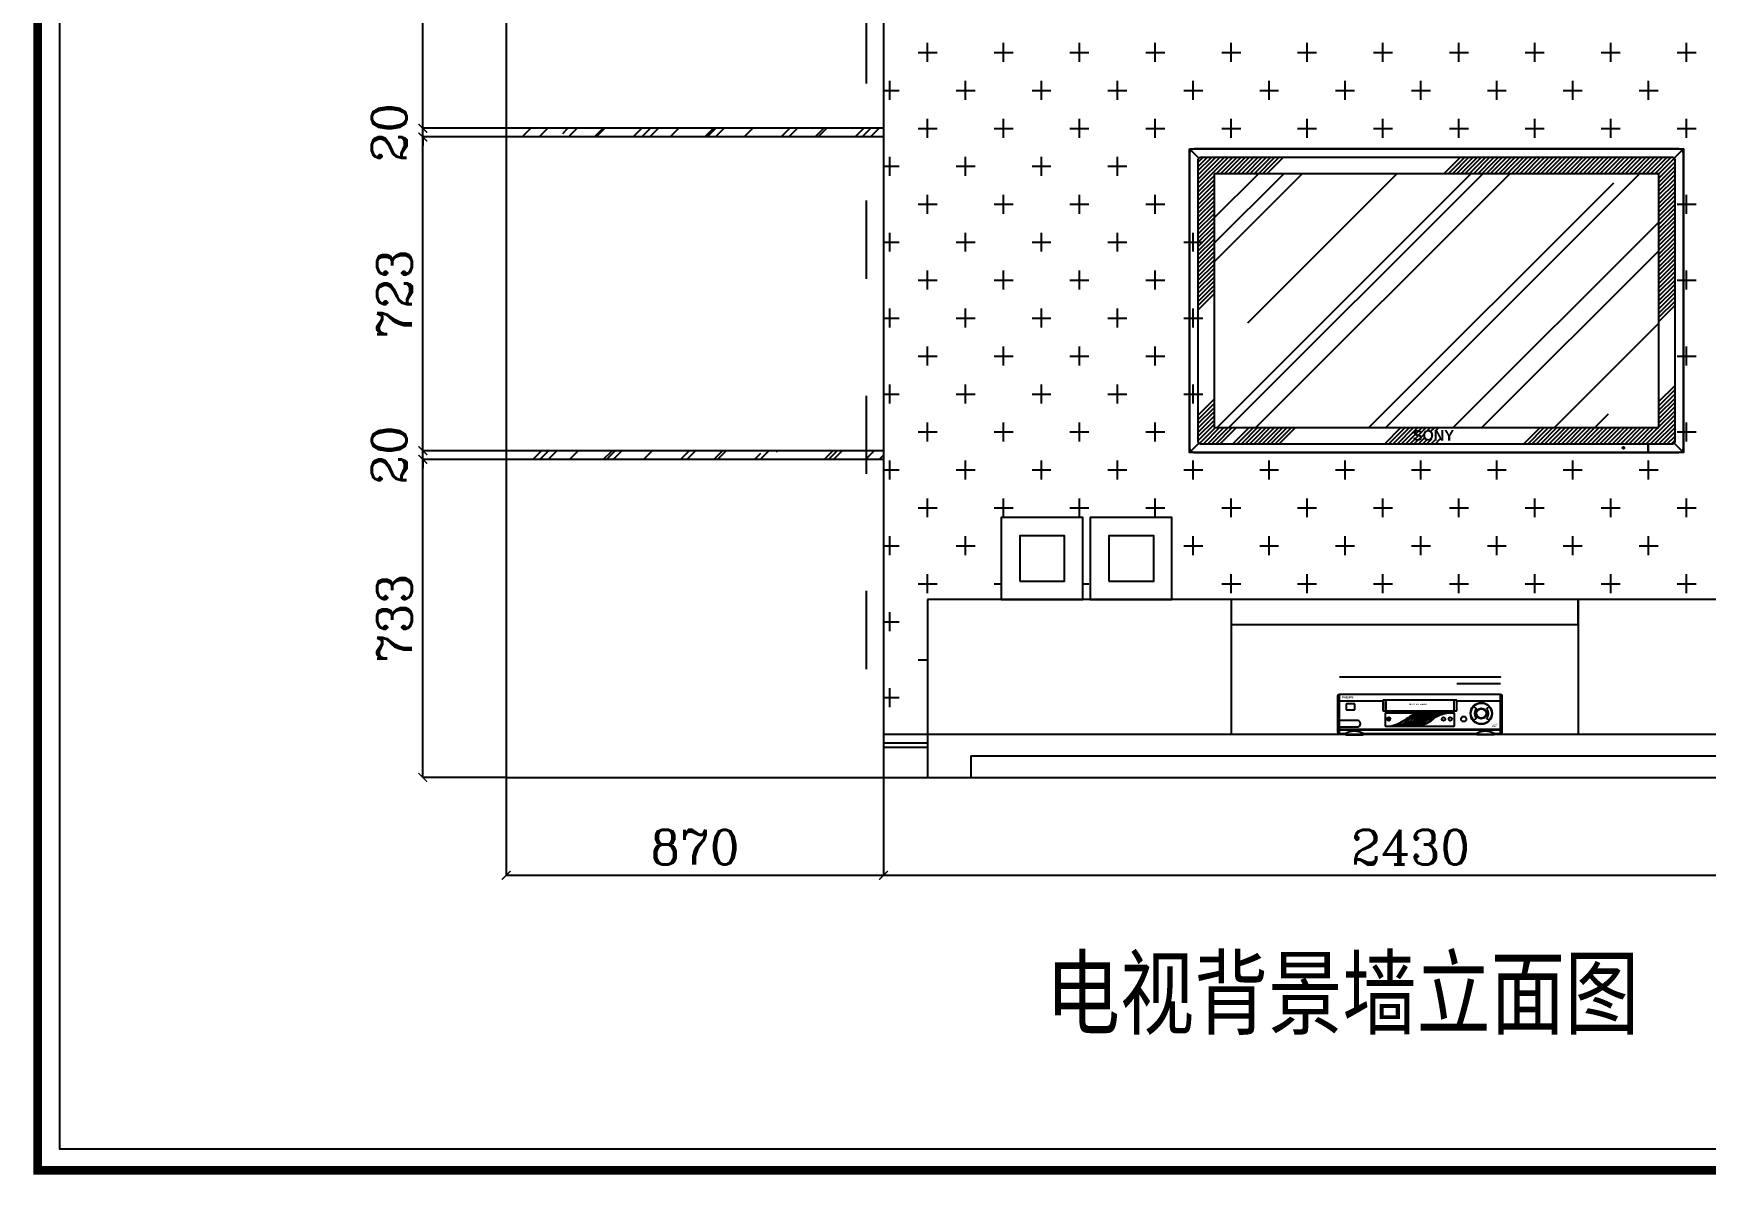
# Model space of a CAD drawing. Header units: millimetres. Extents: x 450898 to 533685, y -921830 to -458543.
# Drawn here: x 507415 to 511271, y -921830 to -919199 of the extents above; entities that cross this region are included whole.
import ezdxf
from ezdxf.enums import TextEntityAlignment as Align

# ---------------------------------------------------------------- set-up
doc = ezdxf.new("R2010")
doc.units = ezdxf.units.MM
doc.header["$MEASUREMENT"] = 0
doc.header["$PDMODE"] = 3
doc.linetypes.add('ACAD_ISO03W100', pattern=[30, 12, -18])
doc.layers.get('0').update_dxf_attribs({"linetype": 'CONTINUOUS'})
doc.layers.get('DEFPOINTS').update_dxf_attribs({"linetype": 'CONTINUOUS'})
for name, color, linetype in [('3', 44, 'CONTINUOUS'), ('FIXTURE', 2, 'CONTINUOUS'), ('LAYER4', 7, 'CONTINUOUS'), ('LAYER6', 251, 'CONTINUOUS'), ('txt', 7, 'CONTINUOUS'), ('墙线', 5, 'CONTINUOUS'), ('装饰细节', 1, 'CONTINUOUS')]:
    doc.layers.add(name, color=color, linetype=linetype)
doc.styles.add('HT2', font='swisseb.ttf')
doc.styles.get("Standard").update_dxf_attribs({"font": 'complex.shx', "bigfont": 'hzxy.shx'})
doc.styles.add('STYLE5', font='dutchi.ttf')
doc.dimstyles.new('LMDIM40', dxfattribs={"dimtxt": 80, "dimasz": 20, "dimexe": 0, "dimexo": 0, "dimgap": 25, "dimtad": 1, "dimdec": 0, "dimzin": 0, "dimdsep": 46, "dimtxsty": 'Standard', "dimblk1": 'DOT', "dimblk2": 'DOT', "dimsah": 1, "dimcen": 0, "dimclrd": 2, "dimclre": 2, "dimclrt": 2, "dimadec": 0, "dimazin": 0, "dimtfac": 1, "dimtdec": 0, "dimtmove": 2, "dimatfit": 3, "dimldrblk": 'DOT', "dimfxl": 0, "dimtolj": 1, "dimtzin": 0, "dimarcsym": 0})

# ---------------------------------------------------------------- blocks, each defined once
blk = doc.blocks.new('A$C5F51529B')
at = {"layer": 'LAYER6', "linetype": 'ByBlock', "ltscale": 300}
h = blk.add_hatch(dxfattribs=at)
h.set_pattern_fill('AR-RROOF,_O', color=44, scale=250, angle=45)
h.set_pattern_definition([(45, (217783.03, 12508.12), (212.13203, 565.68542), [3750, -500, 1250, -250]), (45, (217929.76, 12831.62), (-411.8897, 58.3363), [750, -82.5, 1500, -187.5]), (45, (217721.16, 12746.77), (800.79843, 1037.6792), [2000, -350, 1000, -250])])
h.paths.add_polyline_path([(984, 52), (984, 584), (52, 584), (52, 52)])
at = {"layer": 'LAYER4', "color": 8}
for p, q in [((19.5, 616.5), (2.9, 633.1)), ((1016.5, 616.5), (1033.1, 633.1)), ((18, 607.6), (28.4, 618)), ((18, 598.8), (37.2, 618)), ((18, 589.9), (46.1, 618)), ((18, 581.1), (54.9, 618)), ((18, 572.3), (63.7, 618)), ((18, 563.4), (72.6, 618)), ((18, 554.6), (81.4, 618)), ((18, 613), (18, 23)), ((1013, 618), (23, 618)), ((56.3, 584), (90.3, 618)), ((65.1, 584), (99.1, 618)), ((73.9, 584), (107.9, 618)), ((82.8, 584), (116.8, 618)), ((91.6, 584), (125.6, 618)), ((100.4, 584), (134.4, 618)), ((109.3, 584), (143.3, 618)), ((118.1, 584), (152.1, 618)), ((127, 584), (161, 618)), ((135.8, 584), (169.8, 618)), ((144.6, 584), (178.6, 618)), ((153.5, 584), (187.5, 618)), ((162.3, 584), (196.3, 618)), ((533.5, 584), (567.5, 618)), ((542.4, 584), (576.4, 618)), ((551.2, 584), (585.2, 618)), ((560.1, 584), (594.1, 618)), ((568.9, 584), (602.9, 618)), ((577.7, 584), (611.7, 618)), ((586.6, 584), (620.6, 618)), ((595.4, 584), (629.4, 618)), ((604.3, 584), (638.3, 618)), ((613.1, 584), (647.1, 618)), ((621.9, 584), (655.9, 618)), ((630.8, 584), (664.8, 618)), ((639.6, 584), (673.6, 618)), ((648.5, 584), (682.5, 618)), ((657.3, 584), (691.3, 618)), ((666.1, 584), (700.1, 618)), ((675, 584), (709, 618)), ((683.8, 584), (717.8, 618)), ((692.6, 584), (726.6, 618)), ((701.5, 584), (735.5, 618)), ((710.3, 584), (744.3, 618)), ((719.2, 584), (753.2, 618)), ((728, 584), (762, 618)), ((736.8, 584), (770.8, 618)), ((745.7, 584), (779.7, 618)), ((754.5, 584), (788.5, 618)), ((763.4, 584), (797.4, 618)), ((772.2, 584), (806.2, 618)), ((781, 584), (815, 618)), ((789.9, 584), (823.9, 618)), ((798.7, 584), (832.7, 618)), ((807.6, 584), (841.6, 618)), ((816.4, 584), (850.4, 618)), ((825.2, 584), (859.2, 618)), ((834.1, 584), (868.1, 618)), ((842.9, 584), (876.9, 618)), ((851.7, 584), (885.7, 618)), ((860.6, 584), (894.6, 618)), ((869.4, 584), (903.4, 618)), ((878.3, 584), (912.3, 618)), ((887.1, 584), (921.1, 618)), ((895.9, 584), (929.9, 618)), ((904.8, 584), (938.8, 618)), ((913.6, 584), (947.6, 618)), ((922.5, 584), (956.5, 618)), ((931.3, 584), (965.3, 618)), ((940.1, 584), (974.1, 618)), ((949, 584), (983, 618)), ((957.8, 584), (991.8, 618)), ((966.7, 584), (1000.7, 618)), ((975.5, 584), (1009.5, 618)), ((984, 583.7), (1016.7, 616.4)), ((984, 574.8), (1018, 608.8)), ((984, 566), (1018, 600)), ((1018, 23), (1018, 613)), ((18, 545.7), (52, 579.7)), ((18, 536.9), (52, 570.9)), ((18, 528.1), (52, 562.1)), ((984, 557.2), (1018, 591.2)), ((984, 548.3), (1018, 582.3)), ((984, 539.5), (1018, 573.5)), ((984, 530.6), (1018, 564.6)), ((18, 519.2), (52, 553.2)), ((18, 510.4), (52, 544.4)), ((18, 501.6), (52, 535.6)), ((18, 492.7), (52, 526.7)), ((984, 521.8), (1018, 555.8)), ((984, 513), (1018, 547)), ((984, 504.1), (1018, 538.1)), ((984, 495.3), (1018, 529.3)), ((18, 483.9), (52, 517.9)), ((18, 475), (52, 509)), ((18, 466.2), (52, 500.2)), ((18, 457.4), (52, 491.4)), ((984, 486.4), (1018, 520.4)), ((984, 477.6), (1018, 511.6)), ((984, 468.8), (1018, 502.8)), ((984, 459.9), (1018, 493.9)), ((18, 448.5), (52, 482.5)), ((18, 439.7), (52, 473.7)), ((18, 430.8), (52, 464.8)), ((18, 422), (52, 456)), ((984, 451.1), (1018, 485.1)), ((984, 442.2), (1018, 476.2)), ((984, 433.4), (1018, 467.4)), ((984, 424.6), (1018, 458.6)), ((18, 413.2), (52, 447.2)), ((18, 404.3), (52, 438.3)), ((18, 395.5), (52, 429.5)), ((18, 386.6), (52, 420.6)), ((984, 415.7), (1018, 449.7)), ((984, 406.9), (1018, 440.9)), ((984, 398.1), (1018, 432.1)), ((984, 389.2), (1018, 423.2)), ((18, 377.8), (52, 411.8)), ((18, 369), (52, 403)), ((18, 360.1), (52, 394.1)), ((984, 380.4), (1018, 414.4)), ((984, 371.5), (1018, 405.5)), ((984, 362.7), (1018, 396.7)), ((984, 353.9), (1018, 387.9)), ((18, 351.3), (52, 385.3)), ((18, 342.5), (52, 376.5)), ((18, 333.6), (52, 367.6)), ((18, 324.8), (52, 358.8)), ((984, 345), (1018, 379)), ((984, 336.2), (1018, 370.2)), ((984, 327.3), (1018, 361.3)), ((984, 318.5), (1018, 352.5)), ((18, 315.9), (52, 349.9)), ((18, 307.1), (52, 341.1)), ((18, 298.3), (52, 332.3)), ((984, 309.7), (1018, 343.7)), ((984, 300.8), (1018, 334.8)), ((984, 292), (1018, 326)), ((984, 283.2), (1018, 317.2)), ((984, 274.3), (1018, 308.3)), ((984, 106.4), (1018, 140.4)), ((18, 77.3), (52, 111.3)), ((984, 97.5), (1018, 131.5)), ((984, 88.7), (1018, 122.7)), ((984, 79.9), (1018, 113.9)), ((18, 68.5), (52, 102.5)), ((18, 59.6), (52, 93.6)), ((18, 50.8), (52, 84.8)), ((18, 41.9), (52, 75.9)), ((957.5, 18), (1018, 78.5)), ((984, 71), (1018, 105)), ((984, 62.2), (1018, 96.2)), ((984, 53.3), (1018, 87.3)), ((18, 33.1), (52, 67.1)), ((18, 24.3), (52, 58.3)), ((21, 18.4), (54.6, 52)), ((29.4, 18), (63.4, 52)), ((38.3, 18), (72.3, 52)), ((47.1, 18), (81.1, 52)), ((55.9, 18), (89.9, 52)), ((64.8, 18), (98.8, 52)), ((91.3, 18), (125.3, 52)), ((100.1, 18), (134.1, 52)), ((109, 18), (143, 52)), ((117.8, 18), (151.8, 52)), ((126.6, 18), (160.6, 52)), ((135.5, 18), (169.5, 52)), ((144.3, 18), (178.3, 52)), ((153.2, 18), (187.2, 52)), ((162, 18), (196, 52)), ((170.8, 18), (204.8, 52)), ((179.7, 18), (213.7, 52)), ((188.5, 18), (222.5, 52)), ((409.5, 18), (443.5, 52)), ((418.3, 18), (452.3, 52)), ((427.2, 18), (461.2, 52)), ((436, 18), (470, 52)), ((444.8, 18), (478.8, 52)), ((453.7, 18), (487.7, 52)), ((462.5, 18), (496.5, 52)), ((471.4, 18), (491.8, 38.5)), ((497.6, 44.2), (505.4, 52)), ((506.4, 44.2), (514.2, 52)), ((515.3, 44.2), (523, 52)), ((701.2, 18), (735.2, 52)), ((710, 18), (744, 52)), ((718.8, 18), (752.8, 52)), ((727.7, 18), (761.7, 52)), ((736.5, 18), (770.5, 52)), ((745.4, 18), (779.4, 52)), ((754.2, 18), (788.2, 52)), ((763, 18), (797, 52)), ((771.9, 18), (805.9, 52)), ((780.7, 18), (814.7, 52)), ((789.6, 18), (823.6, 52)), ((798.4, 18), (832.4, 52)), ((807.2, 18), (841.2, 52)), ((816.1, 18), (850.1, 52)), ((824.9, 18), (858.9, 52)), ((833.8, 18), (867.8, 52)), ((842.6, 18), (876.6, 52)), ((851.4, 18), (885.4, 52)), ((860.3, 18), (894.3, 52)), ((869.1, 18), (903.1, 52)), ((877.9, 18), (911.9, 52)), ((886.8, 18), (920.8, 52)), ((895.6, 18), (929.6, 52)), ((904.5, 18), (938.5, 52)), ((913.3, 18), (947.3, 52)), ((922.1, 18), (956.1, 52)), ((931, 18), (965, 52)), ((939.8, 18), (973.8, 52)), ((948.7, 18), (982.7, 52)), ((966.3, 18), (1018, 69.7)), ((975.2, 18), (1018, 60.8)), ((984, 18), (1018, 52)), ((992.9, 18), (1018, 43.1)), ((19.5, 19.5), (2.9, 2.9)), ((23, 18), (1013, 18)), ((480.2, 18), (491.8, 29.6)), ((489, 18), (499.5, 28.4)), ((497.9, 18), (508.3, 28.4)), ((506.7, 18), (517.1, 28.4)), ((515.6, 18), (526, 28.4)), ((960.7, 18), (960.7, 0)), ((961.7, 18), (961.7, 0)), ((1001.7, 18), (1018, 34.3)), ((1010.5, 18), (1018, 25.5)), ((1016.5, 19.5), (1033.1, 2.9))]:
    blk.add_line(p, q, dxfattribs=at)
at = {"layer": 'LAYER4'}
for p, q in [((1026, 636), (10, 636)), ((0, 626), (0, 10)), ((1036, 10), (1036, 626)), ((984, 584), (52, 584)), ((52, 584), (52, 52)), ((984, 52), (984, 584)), ((52, 52), (984, 52)), ((10, 0), (1026, 0))]:
    blk.add_line(p, q, dxfattribs=at)
at = {"layer": 'LAYER4', "color": 8}
blk.add_circle((909.7, 9.6), 2, dxfattribs=at)
at = {"layer": 'LAYER4'}
for centre, start, end in [((10, 626), 90, 180), ((1026, 626), 0, 90), ((10, 10), 180, 270), ((1026, 10), 270, 0)]:
    blk.add_arc(centre, 10, start, end, dxfattribs=at)
at = {"layer": 'LAYER4', "color": 8}
for centre, start, end in [((23, 613), 90, 180), ((1013, 613), 0, 90), ((23, 23), 180, 270), ((1013, 23), 270, 0)]:
    blk.add_arc(centre, 5, start, end, dxfattribs=at)
at = {"layer": 'LAYER4', "style": 'HT2'}
blk.add_text('SONY', height=21.84, dxfattribs=at).set_placement((511.5, 24.8), align=Align.CENTER)
blk = doc.blocks.new('A$C64B01013')
blk.add_blockref('A$C5F51529B', (0, 0))
blk = doc.blocks.new('A$C1E4411D7')
at = {"layer": '3', "color": 7}
blk.add_blockref('A$C64B01013', (0, 0), dxfattribs=at)
blk = doc.blocks.new('A$C77F90F55')
at = {"color": 5}
blk.add_blockref('A$C1E4411D7', (0, 0), dxfattribs=at)
blk = doc.blocks.new('A$C16F1527F')
at = {"xscale": 1.1, "yscale": 1.1, "zscale": 1.1}
blk.add_blockref('A$C77F90F55', (0, 0), dxfattribs=at)
blk = doc.blocks.new('A$C65C94065')
blk.add_blockref('A$C16F1527F', (0, 0))
blk = doc.blocks.new('A$C3BDB494A')
at = {"layer": 'LAYER4'}
blk.add_lwpolyline([(0, 699.6), (1139.6, 699.6), (1139.6, 0), (0, 0)], close=True, dxfattribs=at)
at = {"layer": 'LAYER4', "rotation": 359.9999999999999}
blk.add_blockref('A$C65C94065', (0, 0), dxfattribs=at)
blk = doc.blocks.new('A$C5AE2288D')
blk.add_blockref('A$C3BDB494A', (0, 0))
blk = doc.blocks.new('A$C16F855B0')
at = {"layer": 'LAYER4'}
blk.add_blockref('A$C5AE2288D', (0, 0), dxfattribs=at)
blk = doc.blocks.new('A$C026C4FCD')
h = blk.add_hatch()
h.set_pattern_fill('ANSI31,_O', color=8, scale=30)
h.set_pattern_definition([(45, (-52668.9562, 3298.692), (-2.65165043, 2.65165043), [])])
h.paths.add_polyline_path([(191.8, 20, 0.099337), (222.6, 38, -0.146364), (261.9, 50), (196, 50, 0.152166), (159.2, 36.8, -0.09688), (125.5, 20)])
at = {"color": 4}
for p, q in [((0, 90), (0, 6)), ((4, 92), (2, 92)), ((375, 93), (5, 93)), ((2, 4), (4, 4)), ((5, 3), (19, 3)), ((19, 3), (19, 0)), ((19, 0), (59, 0)), ((59, 0), (59, 3)), ((321, 0), (321, 3)), ((361, 0), (321, 0)), ((361, 3), (375, 3)), ((361, 3), (361, 0))]:
    blk.add_line(p, q, dxfattribs=at)
for p, q in [((4, 92), (4, 4)), ((4, 78), (105, 78)), ((275, 78), (376, 78)), ((376, 4), (376, 92)), ((4, 13), (376, 13)), ((4, 11), (376, 11))]:
    blk.add_line(p, q)
for points in [[(106, 55), (274, 55, 0.414214), (275, 56), (275, 79, 0.414214), (274, 80), (106, 80, 0.414214), (105, 79), (105, 56, 0.414214)], [(21.1, 57.8), (39, 57.8, 0.414214), (40, 58.8), (40, 70, 0.414214), (39, 71), (21.1, 71, 0.414214), (20.1, 70), (20.1, 58.8, 0.414214)], [(111, 20), (269, 20, 0.414214), (270, 21), (270, 49, 0.414214), (269, 50), (111, 50, 0.414214), (110, 49), (110, 21, 0.414214)], [(110.9, 76.5, -0.893923), (111.9, 76.5), (111.9, 58.5, -0.893923), (110.9, 58.5)], [(269.1, 76.5, 0.893923), (268.1, 76.5), (268.1, 58.5, 0.893923), (269.1, 58.5)]]:
    blk.add_lwpolyline(points, format="xyb", close=True)
blk.add_lwpolyline([(376, 4), (378, 4, 0.414214), (380, 6), (380, 90, 0.414214), (378, 92), (376, 92)], format="xyb", dxfattribs=at)
for points in [[(196, 50, 0.1544), (158.8, 36.4, -0.095406), (125.5, 20, -0.097164)], [(262.7, 50, 0.149294), (222.6, 38, -0.099337), (191.8, 20, -0.097164)], [(313.8, 65.1), (319, 60.4, -0.397078), (319.1, 59, 0.348408), (319.1, 39.1, -0.397078), (319, 37.8), (313.8, 33.1)], [(349.5, 65.1), (344.3, 60.4, 0.397078), (344.2, 59, -0.348408), (344.2, 39.1, 0.397078), (344.3, 37.8), (349.5, 33.1)], [(4, 18), (47.3, 18, 0.730197), (47.3, 33), (4, 33)]]:
    blk.add_lwpolyline(points, format="xyb")
blk.add_lwpolyline([(59, 3), (321, 3)], dxfattribs=at)
for centre, radius in [((118.1, 36.2), 4), ((244.6, 36.2), 4), ((260.2, 36.2), 4), ((290.9, 36.2), 6), ((331.7, 49.1), 25), ((331.7, 49.1), 24), ((331.7, 49.1), 12), ((331.7, 49.1), 11), ((118.1, 36.2), 1)]:
    blk.add_circle(centre, radius)
for centre, radius, start, end in [((2, 90), 2, 90, 180), ((5, 92), 1, 90, 180), ((375, 92), 1, 0, 90), ((2, 6), 2, 180, 270), ((5, 4), 1, 180, 270), ((375, 4), 1, 270, 0)]:
    blk.add_arc(centre, radius, start, end, dxfattribs=at)
for centre in [(39, -34.5), (341, -34.5)]:
    blk.add_arc(centre, 42.5, 61.9275, 118.0725)
at = {"color": 44, "linetype": 'ByBlock', "style": 'HT2'}
for s, height, p in [('PHILIPS', 5, (9.7, 83.9)), ('NICAM HIFI STEREO', 3, (165.7, 68.9))]:
    blk.add_text(s, height=height, dxfattribs=at).set_placement(p)
at = {"style": 'STYLE5'}
for s, p in [('TURBO', (355.8, 22.7)), ('DRIVE', (355.8, 17.8))]:
    blk.add_text(s, height=3, dxfattribs=at).set_placement(p)
blk = doc.blocks.new('FHFH')
at = {"color": 4}
blk.add_line((131634.2, -6477.3), (131264.2, -6477.3), dxfattribs=at)
for p, q in [((131534.2, -6492.3), (131635.2, -6492.3)), ((131635.2, -6606.3), (131635.2, -6518.3))]:
    blk.add_line(p, q)
for points in [[(130483.5, -6298.8), (130671.7, -6298.8), (130671.7, -6109.4), (130483.5, -6109.4)], [(130689.2, -6298.8), (130877.5, -6298.8), (130877.5, -6109.4), (130689.2, -6109.4)]]:
    blk.add_lwpolyline(points, close=True)
at = {"color": 44}
for points in [[(130526.5, -6256.3), (130629.7, -6256.3), (130629.7, -6151.9), (130526.5, -6151.9)], [(130732.2, -6256.3), (130835.4, -6256.3), (130835.4, -6151.9), (130732.2, -6151.9)]]:
    blk.add_lwpolyline(points, close=True, dxfattribs=at)
for points in [[(131573, -6545.2), (131578.2, -6549.9, -0.397078), (131578.3, -6551.3, 0.348408), (131578.3, -6571.1, -0.397078), (131578.2, -6572.5), (131573, -6577.2)], [(131608.8, -6545.2), (131603.5, -6549.9, 0.397078), (131603.4, -6551.3, -0.348408), (131603.4, -6571.1, 0.397078), (131603.5, -6572.5), (131608.8, -6577.2)]]:
    blk.add_lwpolyline(points, format="xyb")
at = {"color": 4}
blk.add_lwpolyline([(131635.2, -6606.3), (131637.2, -6606.3, 0.414214), (131639.2, -6604.3), (131639.2, -6520.3, 0.414214), (131637.2, -6518.3), (131635.2, -6518.3)], format="xyb", dxfattribs=at)
for radius in [25, 24, 12, 11]:
    blk.add_circle((131590.9, -6561.2), radius)
blk.add_arc((131634.2, -6478.3), 1, 0, 90, dxfattribs=at)
at = {"layer": 'FIXTURE', "color": 4}
for p, q in [((132514.1, -6298.8), (130314.1, -6298.8)), ((130314.1, -6298.8), (130314.1, -6708.8)), ((131014.1, -6298.8), (131014.1, -6608.8)), ((131814.1, -6298.8), (131814.1, -6608.8)), ((132514.1, -6708.8), (132514.1, -6298.8)), ((132514.1, -6308.8), (132514.1, -6708.8)), ((130314.1, -6608.8), (132514.1, -6608.8)), ((130414.1, -6658.8), (132414.1, -6658.8)), ((130414.1, -6658.8), (130414.1, -6708.8)), ((132414.1, -6708.8), (132414.1, -6658.8)), ((130314.1, -6708.8), (130414.1, -6708.8)), ((132414.1, -6708.8), (132514.1, -6708.8))]:
    blk.add_line(p, q, dxfattribs=at)
blk.add_lwpolyline([(131014.1, -6356), (131814.1, -6356), (131814.1, -6298.8), (131014.1, -6298.8)], dxfattribs=at)
at = {"color": 0}
blk.add_blockref('A$C026C4FCD', (131259.2, -6610.3), dxfattribs=at)
blk = doc.blocks.new('_ArchTick')
at = {"color": 0, "linetype": 'ByBlock', "const_width": 0.15}
blk.add_lwpolyline([(-0.5, -0.5), (0.5, 0.5)], dxfattribs=at)
blk = doc.blocks.new('*D983')
at = {"layer": 'DEFPOINTS', "color": 0}
for p in [(508505.5, -920914.7), (509375.5, -920914.7), (509375.5, -921140.2)]:
    blk.add_point(p, dxfattribs=at)
at = {"layer": 'txt', "color": 2, "lineweight": -2}
for p, q in [((508505.5, -920914.7), (508505.5, -921140.2)), ((509375.5, -920914.7), (509375.5, -921140.2)), ((508505.5, -921140.2), (509375.5, -921140.2))]:
    blk.add_line(p, q, dxfattribs=at)
at = {"layer": 'txt', "color": 2, "lineweight": -2, "xscale": 20, "yscale": 20, "zscale": 20, "rotation": 180}
blk.add_blockref('_ArchTick', (508505.5, -921140.2), dxfattribs=at)
at = {"layer": 'txt', "color": 2, "lineweight": -2, "xscale": 20, "yscale": 20, "zscale": 20}
blk.add_blockref('_ArchTick', (509375.5, -921140.2), dxfattribs=at)
at = {"layer": 'txt', "color": 2, "insert": (508940.5, -921075.2), "char_height": 80, "attachment_point": 5}
blk.add_mtext('\\A1;870', dxfattribs=at)
blk = doc.blocks.new('_DOT')
at = {"color": 0, "linetype": 'ByBlock'}
blk.add_line((-0.5, 0), (-1, 0), dxfattribs=at)
at = {"color": 0, "linetype": 'ByBlock', "const_width": 0.5}
blk.add_lwpolyline([(-0.25, 0, 1), (0.25, 0, 1)], format="xyb", close=True, dxfattribs=at)
blk = doc.blocks.new('DOT')
at = {"color": 0, "linetype": 'ByBlock'}
blk.add_line((-0.35, 0), (-1, 0), dxfattribs=at)
at = {"color": 0, "linetype": 'ByBlock', "const_width": 0.35}
blk.add_lwpolyline([(-0.175, 0, 1), (0.175, 0, 1)], format="xyb", close=True, dxfattribs=at)
blk = doc.blocks.new('*D984')
at = {"layer": 'DEFPOINTS', "color": 0}
for p in [(509375.5, -920914.7), (511805.5, -920914.7), (511805.5, -921140.2)]:
    blk.add_point(p, dxfattribs=at)
at = {"layer": 'txt', "color": 2, "lineweight": -2}
for p, q in [((509375.5, -920914.7), (509375.5, -921140.2)), ((511805.5, -920914.7), (511805.5, -921140.2)), ((509375.5, -921140.2), (511805.5, -921140.2))]:
    blk.add_line(p, q, dxfattribs=at)
at = {"layer": 'txt', "color": 2, "lineweight": -2, "xscale": 20, "yscale": 20, "zscale": 20, "rotation": 180}
blk.add_blockref('_ArchTick', (509375.5, -921140.2), dxfattribs=at)
at = {"layer": 'txt', "color": 2, "lineweight": -2, "xscale": 20, "yscale": 20, "zscale": 20}
blk.add_blockref('_ArchTick', (511805.5, -921140.2), dxfattribs=at)
at = {"layer": 'txt', "color": 2, "insert": (510590.5, -921075.2), "char_height": 80, "attachment_point": 5}
blk.add_mtext('\\A1;2430', dxfattribs=at)
blk = doc.blocks.new('*D986')
at = {"layer": 'DEFPOINTS', "color": 0}
for p in [(508313, -920181.3), (508505.5, -920181.3), (508505.5, -920914.7)]:
    blk.add_point(p, dxfattribs=at)
at = {"layer": 'txt', "color": 2, "lineweight": -2}
for p, q in [((508505.5, -920181.3), (508313, -920181.3)), ((508313, -920914.7), (508313, -920181.3)), ((508505.5, -920914.7), (508313, -920914.7))]:
    blk.add_line(p, q, dxfattribs=at)
at = {"layer": 'txt', "color": 2, "lineweight": -2, "xscale": 20, "yscale": 20, "zscale": 20}
for p, rotation in [((508313, -920181.3), 90), ((508313, -920914.7), 270)]:
    blk.add_blockref('_ArchTick', p, dxfattribs=dict(at, rotation=rotation))
at = {"layer": 'txt', "color": 2, "insert": (508248, -920548), "char_height": 80, "attachment_point": 5, "rotation": 90}
blk.add_mtext('\\A1;733', dxfattribs=at)
blk = doc.blocks.new('*D987')
at = {"layer": 'DEFPOINTS', "color": 0}
for p in [(508313, -920161.3), (508505.5, -920161.3), (508505.5, -920181.3)]:
    blk.add_point(p, dxfattribs=at)
at = {"layer": 'txt', "color": 2, "lineweight": -2}
for p, q in [((508313, -920161.3), (508313, -920141.3)), ((508505.5, -920161.3), (508313, -920161.3)), ((508313, -920181.3), (508313, -920161.3)), ((508505.5, -920181.3), (508313, -920181.3)), ((508313, -920181.3), (508313, -920201.3))]:
    blk.add_line(p, q, dxfattribs=at)
at = {"layer": 'txt', "color": 2, "lineweight": -2, "xscale": 20, "yscale": 20, "zscale": 20}
for p, rotation in [((508313, -920161.3), 270), ((508313, -920181.3), 90)]:
    blk.add_blockref('_ArchTick', p, dxfattribs=dict(at, rotation=rotation))
at = {"layer": 'txt', "color": 2, "insert": (508235.5, -920171.3), "char_height": 80, "attachment_point": 5, "rotation": 90}
blk.add_mtext('\\A1;20', dxfattribs=at)
blk = doc.blocks.new('*D988')
at = {"layer": 'DEFPOINTS', "color": 0}
for p in [(508313, -919438), (508505.5, -919438), (508505.5, -920161.3)]:
    blk.add_point(p, dxfattribs=at)
at = {"layer": 'txt', "color": 2, "lineweight": -2}
for p, q in [((508505.5, -919438), (508313, -919438)), ((508313, -920161.3), (508313, -919438)), ((508505.5, -920161.3), (508313, -920161.3))]:
    blk.add_line(p, q, dxfattribs=at)
at = {"layer": 'txt', "color": 2, "lineweight": -2, "xscale": 20, "yscale": 20, "zscale": 20}
for p, rotation in [((508313, -919438), 90), ((508313, -920161.3), 270)]:
    blk.add_blockref('_ArchTick', p, dxfattribs=dict(at, rotation=rotation))
at = {"layer": 'txt', "color": 2, "insert": (508248, -919799.7), "char_height": 80, "attachment_point": 5, "rotation": 90}
blk.add_mtext('\\A1;723', dxfattribs=at)
blk = doc.blocks.new('*D989')
at = {"layer": 'DEFPOINTS', "color": 0}
for p in [(508313, -919418), (508505.5, -919418), (508505.5, -919438)]:
    blk.add_point(p, dxfattribs=at)
at = {"layer": 'txt', "color": 2, "lineweight": -2}
for p, q in [((508313, -919418), (508313, -919398)), ((508505.5, -919418), (508313, -919418)), ((508313, -919438), (508313, -919418)), ((508505.5, -919438), (508313, -919438)), ((508313, -919438), (508313, -919458))]:
    blk.add_line(p, q, dxfattribs=at)
at = {"layer": 'txt', "color": 2, "lineweight": -2, "xscale": 20, "yscale": 20, "zscale": 20}
for p, rotation in [((508313, -919418), 270), ((508313, -919438), 90)]:
    blk.add_blockref('_ArchTick', p, dxfattribs=dict(at, rotation=rotation))
at = {"layer": 'txt', "color": 2, "insert": (508235.5, -919428), "char_height": 80, "attachment_point": 5, "rotation": 90}
blk.add_mtext('\\A1;20', dxfattribs=at)
blk = doc.blocks.new('*D990')
at = {"layer": 'DEFPOINTS', "color": 0}
for p in [(508313, -918704.7), (508505.5, -918704.7), (508505.5, -919418)]:
    blk.add_point(p, dxfattribs=at)
at = {"layer": 'txt', "color": 2, "lineweight": -2}
for p, q in [((508505.5, -918704.7), (508313, -918704.7)), ((508313, -919418), (508313, -918704.7)), ((508505.5, -919418), (508313, -919418))]:
    blk.add_line(p, q, dxfattribs=at)
at = {"layer": 'txt', "color": 2, "lineweight": -2, "xscale": 20, "yscale": 20, "zscale": 20}
for p, rotation in [((508313, -918704.7), 90), ((508313, -919418), 270)]:
    blk.add_blockref('_ArchTick', p, dxfattribs=dict(at, rotation=rotation))
at = {"layer": 'txt', "color": 2, "insert": (508248, -919061.3), "char_height": 80, "attachment_point": 5, "rotation": 90}
blk.add_mtext('\\A1;713', dxfattribs=at)

msp = doc.modelspace()

# ---------------------------------------------------------------- hatches: boundary and pattern name
at = {"layer": 'DEFPOINTS'}
h = msp.add_hatch(dxfattribs=at)
h.set_pattern_fill('AR-RROOF', color=44, scale=90, angle=45, style=0)
h.set_pattern_definition([(45, (28992.77, -46430.565), (76.367532, 203.646753), [1350, -180, 450, -90]), (45, (29045.59, -46314.1), (-148.280292, 21.001071), [270, -29.7, 540, -67.5]), (45, (28970.5, -46344.65), (288.2874347, 373.5645125), [720, -126, 360, -90])])
h.paths.add_polyline_path([(511815.5, -918234.7), (511795.5, -918234.7), (511795.5, -918684.7), (511805.5, -918684.7), (511815.5, -918684.7)])
h.paths.add_polyline_path([(512675.5, -919418), (511805.5, -919418), (511805.5, -919428), (511805.5, -919438), (512675.5, -919438)])
h.paths.add_polyline_path([(509375.5, -919418), (508505.5, -919418), (508505.5, -919438), (509375.5, -919438)])
h.paths.add_polyline_path([(509375.5, -920161.3), (508505.5, -920161.3), (508505.5, -920181.3), (509375.5, -920181.3)])
h.paths.add_polyline_path([(512675.5, -920161.3), (511805.5, -920161.3), (511805.5, -920181.3), (512675.5, -920181.3)])

# ---------------------------------------------------------------- linework, layer by layer
at = {"const_width": 19.9}
msp.add_lwpolyline([(507425.1, -921820.2), (514627.1, -921820.2), (514627.1, -916593.3), (507425.1, -916593.3)], close=True, dxfattribs=at)
at = {"color": 4}
msp.add_lwpolyline([(507475.2, -916646.6), (507475.2, -921771.1), (513515.5, -921771.1), (513515.5, -916646.6)], close=True, dxfattribs=at)
at = {"layer": 'DEFPOINTS', "color": 4}
for p, q in [((509375.5, -918684.7), (509375.5, -920914.7)), ((509375.5, -919418), (508505.5, -919418)), ((509375.5, -919438), (508505.5, -919438)), ((509375.5, -920161.3), (508505.5, -920161.3)), ((509375.5, -920181.3), (508505.5, -920181.3))]:
    msp.add_line(p, q, dxfattribs=at)
at = {"layer": 'DEFPOINTS', "color": 251}
for p, q in [((509455.3, -919243.1), (509499, -919243.1)), ((509477.1, -919264.9), (509477.1, -919221.2)), ((509630.3, -919243.1), (509674, -919243.1)), ((509652.1, -919264.9), (509652.1, -919221.2)), ((509805.3, -919243.1), (509849, -919243.1)), ((509827.1, -919264.9), (509827.1, -919221.2)), ((509980.3, -919243.1), (510024, -919243.1)), ((510002.1, -919264.9), (510002.1, -919221.2)), ((510155.3, -919243.1), (510199, -919243.1)), ((510177.1, -919264.9), (510177.1, -919221.2)), ((510330.3, -919243.1), (510374, -919243.1)), ((510352.1, -919264.9), (510352.1, -919221.2)), ((510505.3, -919243.1), (510549, -919243.1)), ((510527.1, -919264.9), (510527.1, -919221.2)), ((510680.3, -919243.1), (510724, -919243.1)), ((510702.1, -919264.9), (510702.1, -919221.2)), ((510855.3, -919243.1), (510899, -919243.1)), ((510877.1, -919264.9), (510877.1, -919221.2)), ((511030.3, -919243.1), (511074, -919243.1)), ((511052.1, -919264.9), (511052.1, -919221.2)), ((511205.3, -919243.1), (511249, -919243.1)), ((511227.1, -919264.9), (511227.1, -919221.2)), ((509389.6, -919352.4), (509389.6, -919308.7)), ((509564.6, -919352.4), (509564.6, -919308.7)), ((509739.6, -919352.4), (509739.6, -919308.7)), ((509914.6, -919352.4), (509914.6, -919308.7)), ((510089.6, -919352.4), (510089.6, -919308.7)), ((510264.6, -919352.4), (510264.6, -919308.7)), ((510439.6, -919352.4), (510439.6, -919308.7)), ((510614.6, -919352.4), (510614.6, -919308.7)), ((510789.6, -919352.4), (510789.6, -919308.7)), ((510964.6, -919352.4), (510964.6, -919308.7)), ((511139.6, -919352.4), (511139.6, -919308.7)), ((509375.5, -919330.6), (509411.5, -919330.6)), ((509542.8, -919330.6), (509586.5, -919330.6)), ((509717.8, -919330.6), (509761.5, -919330.6)), ((509892.8, -919330.6), (509936.5, -919330.6)), ((510067.8, -919330.6), (510111.5, -919330.6)), ((510242.8, -919330.6), (510286.5, -919330.6)), ((510417.8, -919330.6), (510461.5, -919330.6)), ((510592.8, -919330.6), (510636.5, -919330.6)), ((510767.8, -919330.6), (510811.5, -919330.6)), ((510942.8, -919330.6), (510986.5, -919330.6)), ((511117.8, -919330.6), (511161.5, -919330.6)), ((509477.1, -919439.9), (509477.1, -919396.2)), ((509652.1, -919439.9), (509652.1, -919396.2)), ((509827.1, -919439.9), (509827.1, -919396.2)), ((510002.1, -919439.9), (510002.1, -919396.2)), ((510177.1, -919439.9), (510177.1, -919396.2)), ((510352.1, -919439.9), (510352.1, -919396.2)), ((510527.1, -919439.9), (510527.1, -919396.2)), ((510702.1, -919439.9), (510702.1, -919396.2)), ((510877.1, -919439.9), (510877.1, -919396.2)), ((511052.1, -919439.9), (511052.1, -919396.2)), ((511227.1, -919439.9), (511227.1, -919396.2)), ((509455.3, -919418.1), (509499, -919418.1)), ((509630.3, -919418.1), (509674, -919418.1)), ((509805.3, -919418.1), (509849, -919418.1)), ((509980.3, -919418.1), (510024, -919418.1)), ((510155.3, -919418.1), (510199, -919418.1)), ((510330.3, -919418.1), (510374, -919418.1)), ((510505.3, -919418.1), (510549, -919418.1)), ((510680.3, -919418.1), (510724, -919418.1)), ((510855.3, -919418.1), (510899, -919418.1)), ((511030.3, -919418.1), (511074, -919418.1)), ((511205.3, -919418.1), (511249, -919418.1)), ((509375.5, -919505.6), (509411.5, -919505.6)), ((509389.6, -919527.4), (509389.6, -919483.7)), ((509542.8, -919505.6), (509586.5, -919505.6)), ((509564.6, -919527.4), (509564.6, -919483.7)), ((509717.8, -919505.6), (509761.5, -919505.6)), ((509739.6, -919527.4), (509739.6, -919483.7)), ((509892.8, -919505.6), (509936.5, -919505.6)), ((509914.6, -919527.4), (509914.6, -919483.7)), ((509477.1, -919614.9), (509477.1, -919571.2)), ((509652.1, -919614.9), (509652.1, -919571.2)), ((509827.1, -919614.9), (509827.1, -919571.2)), ((510002.1, -919614.9), (510002.1, -919571.2)), ((511227.1, -919614.9), (511227.1, -919571.2)), ((509455.3, -919593.1), (509499, -919593.1)), ((509630.3, -919593.1), (509674, -919593.1)), ((509805.3, -919593.1), (509849, -919593.1)), ((509980.3, -919593.1), (510024, -919593.1)), ((511205.3, -919593.1), (511249, -919593.1)), ((509389.6, -919702.4), (509389.6, -919658.7)), ((509564.6, -919702.4), (509564.6, -919658.7)), ((509739.6, -919702.4), (509739.6, -919658.7)), ((509914.6, -919702.4), (509914.6, -919658.7)), ((510089.6, -919702.4), (510089.6, -919658.7)), ((509375.5, -919680.6), (509411.5, -919680.6)), ((509542.8, -919680.6), (509586.5, -919680.6)), ((509717.8, -919680.6), (509761.5, -919680.6)), ((509892.8, -919680.6), (509936.5, -919680.6)), ((510067.8, -919680.6), (510111.5, -919680.6)), ((509455.3, -919768.1), (509499, -919768.1)), ((509477.1, -919789.9), (509477.1, -919746.2)), ((509630.3, -919768.1), (509674, -919768.1)), ((509652.1, -919789.9), (509652.1, -919746.2)), ((509805.3, -919768.1), (509849, -919768.1)), ((509827.1, -919789.9), (509827.1, -919746.2)), ((509980.3, -919768.1), (510024, -919768.1)), ((510002.1, -919789.9), (510002.1, -919746.2)), ((511205.3, -919768.1), (511249, -919768.1)), ((511227.1, -919789.9), (511227.1, -919746.2)), ((509375.5, -919855.6), (509411.5, -919855.6)), ((509389.6, -919877.4), (509389.6, -919833.7)), ((509542.8, -919855.6), (509586.5, -919855.6)), ((509564.6, -919877.4), (509564.6, -919833.7)), ((509717.8, -919855.6), (509761.5, -919855.6)), ((509739.6, -919877.4), (509739.6, -919833.7)), ((509892.8, -919855.6), (509936.5, -919855.6)), ((509914.6, -919877.4), (509914.6, -919833.7)), ((510067.8, -919855.6), (510111.5, -919855.6)), ((510089.6, -919877.4), (510089.6, -919833.7)), ((509477.1, -919964.9), (509477.1, -919921.2)), ((509652.1, -919964.9), (509652.1, -919921.2)), ((509827.1, -919964.9), (509827.1, -919921.2)), ((510002.1, -919964.9), (510002.1, -919921.2)), ((511227.1, -919964.9), (511227.1, -919921.2)), ((509455.3, -919943.1), (509499, -919943.1)), ((509630.3, -919943.1), (509674, -919943.1)), ((509805.3, -919943.1), (509849, -919943.1)), ((509980.3, -919943.1), (510024, -919943.1)), ((511205.3, -919943.1), (511249, -919943.1)), ((509389.6, -920052.4), (509389.6, -920008.7)), ((509564.6, -920052.4), (509564.6, -920008.7)), ((509739.6, -920052.4), (509739.6, -920008.7)), ((509914.6, -920052.4), (509914.6, -920008.7)), ((510089.6, -920052.4), (510089.6, -920008.7)), ((509375.5, -920030.6), (509411.5, -920030.6)), ((509542.8, -920030.6), (509586.5, -920030.6)), ((509717.8, -920030.6), (509761.5, -920030.6)), ((509892.8, -920030.6), (509936.5, -920030.6)), ((510067.8, -920030.6), (510111.5, -920030.6)), ((509455.3, -920118.1), (509499, -920118.1)), ((509477.1, -920139.9), (509477.1, -920096.2)), ((509630.3, -920118.1), (509674, -920118.1)), ((509652.1, -920139.9), (509652.1, -920096.2)), ((509805.3, -920118.1), (509849, -920118.1)), ((509827.1, -920139.9), (509827.1, -920096.2)), ((509980.3, -920118.1), (510024, -920118.1)), ((510002.1, -920139.9), (510002.1, -920096.2)), ((511205.3, -920118.1), (511249, -920118.1)), ((511227.1, -920139.9), (511227.1, -920096.2)), ((509375.5, -920205.6), (509411.5, -920205.6)), ((509389.6, -920227.4), (509389.6, -920183.7)), ((509542.8, -920205.6), (509586.5, -920205.6)), ((509564.6, -920227.4), (509564.6, -920183.7)), ((509717.8, -920205.6), (509761.5, -920205.6)), ((509739.6, -920227.4), (509739.6, -920183.7)), ((509892.8, -920205.6), (509936.5, -920205.6)), ((509914.6, -920227.4), (509914.6, -920183.7)), ((510067.8, -920205.6), (510111.5, -920205.6)), ((510089.6, -920227.4), (510089.6, -920183.7)), ((510242.8, -920205.6), (510286.5, -920205.6)), ((510264.6, -920227.4), (510264.6, -920183.7)), ((510417.8, -920205.6), (510461.5, -920205.6)), ((510439.6, -920227.4), (510439.6, -920183.7)), ((510592.8, -920205.6), (510636.5, -920205.6)), ((510614.6, -920227.4), (510614.6, -920183.7)), ((510767.8, -920205.6), (510811.5, -920205.6)), ((510789.6, -920227.4), (510789.6, -920183.7)), ((510942.8, -920205.6), (510986.5, -920205.6)), ((510964.6, -920227.4), (510964.6, -920183.7)), ((511117.8, -920205.6), (511161.5, -920205.6)), ((511139.6, -920227.4), (511139.6, -920183.7)), ((509477.1, -920314.9), (509477.1, -920271.2)), ((509652.1, -920314.9), (509652.1, -920271.2)), ((509827.1, -920314.9), (509827.1, -920271.2)), ((510002.1, -920314.9), (510002.1, -920271.2)), ((510177.1, -920314.9), (510177.1, -920271.2)), ((510352.1, -920314.9), (510352.1, -920271.2)), ((510527.1, -920314.9), (510527.1, -920271.2)), ((510702.1, -920314.9), (510702.1, -920271.2)), ((510877.1, -920314.9), (510877.1, -920271.2)), ((511052.1, -920314.9), (511052.1, -920271.2)), ((511227.1, -920314.9), (511227.1, -920271.2)), ((509455.3, -920293.1), (509499, -920293.1)), ((509630.3, -920293.1), (509674, -920293.1)), ((509805.3, -920293.1), (509849, -920293.1)), ((509980.3, -920293.1), (510024, -920293.1)), ((510155.3, -920293.1), (510199, -920293.1)), ((510330.3, -920293.1), (510374, -920293.1)), ((510505.3, -920293.1), (510549, -920293.1)), ((510680.3, -920293.1), (510724, -920293.1)), ((510855.3, -920293.1), (510899, -920293.1)), ((511030.3, -920293.1), (511074, -920293.1)), ((511205.3, -920293.1), (511249, -920293.1)), ((509389.6, -920402.4), (509389.6, -920358.7)), ((509564.6, -920402.4), (509564.6, -920358.7)), ((510089.6, -920402.4), (510089.6, -920358.7)), ((510264.6, -920402.4), (510264.6, -920358.7)), ((510439.6, -920402.4), (510439.6, -920358.7)), ((510614.6, -920402.4), (510614.6, -920358.7)), ((510789.6, -920402.4), (510789.6, -920358.7)), ((510964.6, -920402.4), (510964.6, -920358.7)), ((511139.6, -920402.4), (511139.6, -920358.7)), ((509375.5, -920380.6), (509411.5, -920380.6)), ((509542.8, -920380.6), (509586.5, -920380.6)), ((510067.8, -920380.6), (510111.5, -920380.6)), ((510242.8, -920380.6), (510286.5, -920380.6)), ((510417.8, -920380.6), (510461.5, -920380.6)), ((510592.8, -920380.6), (510636.5, -920380.6)), ((510767.8, -920380.6), (510811.5, -920380.6)), ((510942.8, -920380.6), (510986.5, -920380.6)), ((511117.8, -920380.6), (511161.5, -920380.6)), ((509455.3, -920468.1), (509499, -920468.1)), ((509477.1, -920489.9), (509477.1, -920446.2)), ((509630.3, -920468.1), (509646.4, -920468.1)), ((509834.6, -920468.1), (509849, -920468.1)), ((510155.3, -920468.1), (510199, -920468.1)), ((510177.1, -920489.9), (510177.1, -920446.2)), ((510330.3, -920468.1), (510374, -920468.1)), ((510352.1, -920489.9), (510352.1, -920446.2)), ((510505.3, -920468.1), (510549, -920468.1)), ((510527.1, -920489.9), (510527.1, -920446.2)), ((510680.3, -920468.1), (510724, -920468.1)), ((510702.1, -920489.9), (510702.1, -920446.2)), ((510855.3, -920468.1), (510899, -920468.1)), ((510877.1, -920489.9), (510877.1, -920446.2)), ((511030.3, -920468.1), (511074, -920468.1)), ((511052.1, -920489.9), (511052.1, -920446.2)), ((511205.3, -920468.1), (511249, -920468.1)), ((511227.1, -920489.9), (511227.1, -920446.2)), ((509389.6, -920577.4), (509389.6, -920533.7)), ((509375.5, -920555.6), (509411.5, -920555.6)), ((509455.3, -920643.1), (509477, -920643.1)), ((509375.5, -920730.6), (509411.5, -920730.6)), ((509389.6, -920752.4), (509389.6, -920708.7))]:
    msp.add_line(p, q, dxfattribs=at)
at = {"layer": 'DEFPOINTS'}
for p, q in [((509375.5, -920814.7), (511805.5, -920814.7)), ((509375.5, -920834.7), (509477, -920834.7)), ((509375.5, -920834.7), (509477, -920834.7)), ((509375.5, -920844.7), (509477, -920844.7))]:
    msp.add_line(p, q, dxfattribs=at)
at = {"layer": '墙线'}
for p, q in [((508505.5, -918054.7), (508505.5, -920914.7)), ((508505.5, -920914.7), (512675.5, -920914.7))]:
    msp.add_line(p, q, dxfattribs=at)
at = {"layer": '装饰细节', "color": 250, "linetype": 'ACAD_ISO03W100', "ltscale": 15}
msp.add_line((509335.5, -918684.7), (509335.5, -920914.7), dxfattribs=at)

# ---------------------------------------------------------------- block references
at = {"color": 5}
msp.add_blockref('A$C16F855B0', (510080.7, -920165.2), dxfattribs=at)
at = {"color": 4}
msp.add_blockref('FHFH', (379162.9, -914205.9), dxfattribs=at)

# ---------------------------------------------------------------- texts
at = {"layer": 'txt', "insert": (509749.6, -921327.9), "char_height": 180, "width": 2954, "attachment_point": 1}
msp.add_mtext('电视背景墙立面图', dxfattribs=at)

# ---------------------------------------------------------------- dimensions: what is measured, and where the dimension line sits
at = {"layer": 'txt'}
for base, p1, p2, picture, middle in [((508313, -918704.7), (508505.5, -919418), (508505.5, -918704.7), '*D990', (508248, -919061.3)), ((508313, -919418), (508505.5, -919438), (508505.5, -919418), '*D989', (508235.5, -919428)), ((508313, -919438), (508505.5, -920161.3), (508505.5, -919438), '*D988', (508248, -919799.7)), ((508313, -920161.3), (508505.5, -920181.3), (508505.5, -920161.3), '*D987', (508235.5, -920171.3)), ((508313, -920181.3), (508505.5, -920914.7), (508505.5, -920181.3), '*D986', (508248, -920548))]:
    dim = msp.add_linear_dim(base=base, p1=p1, p2=p2, angle=90, dimstyle='LMDIM40', override={"dimblk": 'ArchTick', "dimsah": 0, "dimldrblk": 'DOT'}, dxfattribs=at)
    dim.commit()
    dim.dimension.update_dxf_attribs({"geometry": picture, "text_midpoint": middle})
for base, p1, p2, picture, middle in [((509375.5, -921140.2), (508505.5, -920914.7), (509375.5, -920914.7), '*D983', (508940.5, -921075.2)), ((511805.5, -921140.2), (509375.5, -920914.7), (511805.5, -920914.7), '*D984', (510590.5, -921075.2))]:
    dim = msp.add_linear_dim(base=base, p1=p1, p2=p2, dimstyle='LMDIM40', override={"dimblk": 'ArchTick', "dimsah": 0, "dimldrblk": 'DOT'}, dxfattribs=at)
    dim.commit()
    dim.dimension.update_dxf_attribs({"geometry": picture, "text_midpoint": middle})

doc.saveas('drawing.dxf')
